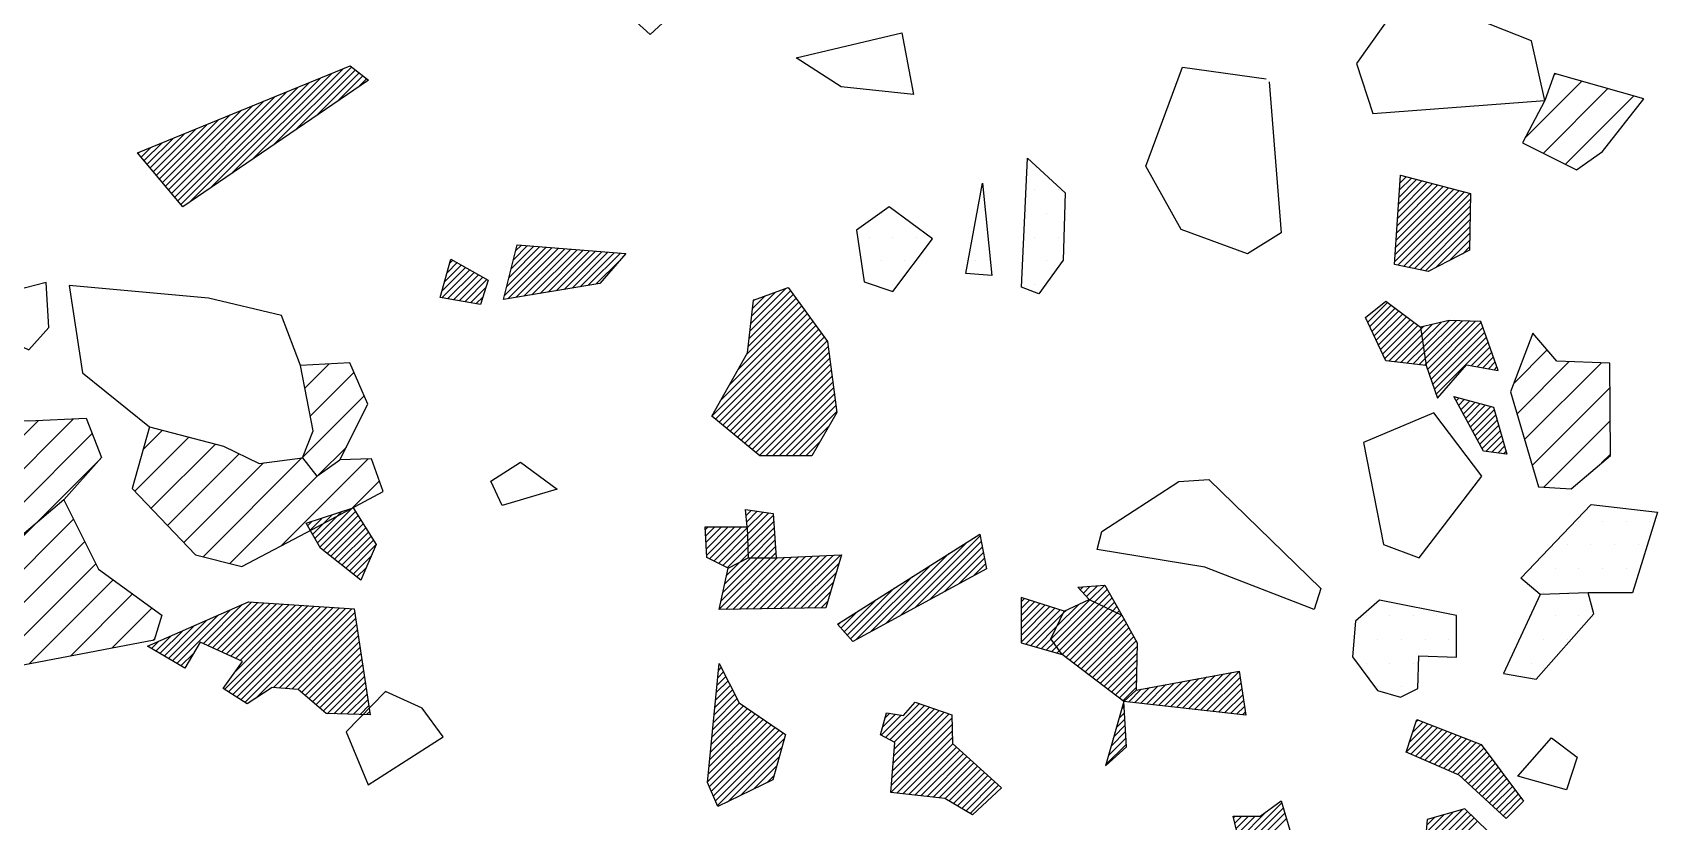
# Model space of a CAD drawing. Header units: metres. Extents: x -2.09 to 0.03, y -17.5 to -14.3.
# Drawn here: x -0.855 to 0.004, y -17.009 to -16.592 of the extents above; entities that cross this region are included whole.
import ezdxf

# ---------------------------------------------------------------- set-up
doc = ezdxf.new("R2010")
doc.units = ezdxf.units.M
doc.header["$LTSCALE"] = 25
doc.header["$MEASUREMENT"] = 0
doc.layers.get('0').update_dxf_attribs({"linetype": 'CONTINUOUS'})
for name, color, linetype in [('FEUER', 1, 'CONTINUOUS'), ('KNOCHEN', 2, 'CONTINUOUS'), ('KNOCHENSCHRAFF', 2, 'CONTINUOUS'), ('STEINE', 4, 'CONTINUOUS'), ('STEINESCHRAFF', 4, 'CONTINUOUS')]:
    doc.layers.add(name, color=color, linetype=linetype)

# ---------------------------------------------------------------- blocks, each defined once
blk = doc.blocks.new('*X13')
at = {"color": 0}
for p, q in [((-76.021, -1667.365), (-70.237, -1661.58)), ((-74.911, -1666.609), (-69.638, -1661.335)), ((-73.802, -1665.853), (-69.039, -1661.09)), ((-72.692, -1665.097), (-68.601, -1661.005)), ((-71.583, -1664.341), (-68.403, -1661.162)), ((-70.473, -1663.585), (-68.206, -1661.318)), ((-69.363, -1662.829), (-68.009, -1661.474)), ((-68.254, -1662.073), (-67.812, -1661.63)), ((-77.794, -1668.078), (-72.034, -1662.317)), ((-77.633, -1668.27), (-71.435, -1662.071)), ((-77.13, -1668.121), (-70.836, -1661.826)), ((-78.438, -1667.307), (-74.429, -1663.298)), ((-78.277, -1667.5), (-73.83, -1663.053)), ((-78.116, -1667.692), (-73.231, -1662.807)), ((-77.955, -1667.885), (-72.632, -1662.562)), ((-78.921, -1666.73), (-76.226, -1664.034)), ((-78.76, -1666.922), (-75.627, -1663.789)), ((-78.599, -1667.115), (-75.028, -1663.544)), ((-79.566, -1665.96), (-78.622, -1665.016)), ((-79.405, -1666.152), (-78.023, -1664.771)), ((-79.244, -1666.345), (-77.424, -1664.525)), ((-79.082, -1666.537), (-76.825, -1664.28)), ((-79.888, -1665.575), (-79.82, -1665.507)), ((-79.727, -1665.767), (-79.221, -1665.261)), ((-13.178, -1666.747), (-13.163, -1666.732)), ((-13.479, -1671.291), (-9.802, -1667.613)), ((-13.454, -1670.912), (-10.082, -1667.54)), ((-13.429, -1670.533), (-10.362, -1667.467)), ((-13.403, -1670.155), (-10.642, -1667.393)), ((-13.378, -1669.776), (-10.922, -1667.32)), ((-13.353, -1669.397), (-11.202, -1667.246)), ((-13.328, -1669.019), (-11.482, -1667.173)), ((-13.303, -1668.64), (-11.762, -1667.099)), ((-13.278, -1668.261), (-12.042, -1667.026)), ((-13.253, -1667.883), (-12.323, -1666.952)), ((-13.228, -1667.504), (-12.603, -1666.879)), ((-13.203, -1667.125), (-12.883, -1666.806)), ((-13.32, -1671.486), (-9.521, -1667.687)), ((-13.026, -1671.545), (-9.476, -1667.995)), ((-12.732, -1671.604), (-9.483, -1668.355)), ((-12.438, -1671.664), (-9.489, -1668.715)), ((-12.144, -1671.723), (-9.496, -1669.076)), ((-11.849, -1671.783), (-9.503, -1669.436)), ((-11.327, -1671.614), (-9.51, -1669.796)), ((-10.607, -1671.247), (-9.516, -1670.157)), ((-60.52, -1673.077), (-57.999, -1670.556)), ((-60.404, -1672.607), (-58.326, -1670.53)), ((-60.351, -1673.261), (-57.673, -1670.583)), ((-60.288, -1672.138), (-58.653, -1670.503)), ((-60.171, -1671.668), (-58.98, -1670.477)), ((-60.055, -1671.198), (-59.307, -1670.45)), ((-59.939, -1670.728), (-59.634, -1670.423)), ((-59.925, -1673.19), (-57.346, -1670.61)), ((-59.5, -1673.118), (-57.019, -1670.636)), ((-59.075, -1673.047), (-56.692, -1670.663)), ((-58.65, -1672.975), (-56.365, -1670.69)), ((-58.225, -1672.904), (-56.038, -1670.716)), ((-57.8, -1672.832), (-55.711, -1670.743)), ((-57.375, -1672.761), (-55.384, -1670.769)), ((-56.95, -1672.689), (-55.057, -1670.796)), ((-56.525, -1672.618), (-54.73, -1670.823)), ((-56.1, -1672.546), (-54.403, -1670.849)), ((-9.886, -1670.88), (-9.523, -1670.517)), ((-63.834, -1672.856), (-62.582, -1671.604)), ((-63.832, -1673.207), (-62.357, -1671.732)), ((-63.699, -1672.367), (-62.808, -1671.476)), ((-63.563, -1671.878), (-63.034, -1671.348)), ((-63.53, -1673.258), (-62.131, -1671.86)), ((-63.428, -1671.389), (-63.26, -1671.22)), ((-55.675, -1672.475), (-54.453, -1671.252)), ((-63.227, -1673.309), (-61.905, -1671.987)), ((-62.925, -1673.36), (-61.68, -1672.115)), ((-62.622, -1673.411), (-61.454, -1672.243)), ((-62.319, -1673.462), (-61.503, -1672.646)), ((-47.507, -1674.56), (-45.653, -1672.705)), ((-62.017, -1673.513), (-61.671, -1673.167)), ((-48.175, -1676.995), (-44.825, -1673.645)), ((-47.72, -1676.187), (-44.974, -1673.441)), ((-47.639, -1675.753), (-45.123, -1673.237)), ((-47.595, -1675.355), (-45.272, -1673.032)), ((-47.551, -1674.957), (-45.421, -1672.828)), ((-47.463, -1674.162), (-46.204, -1672.904)), ((-47.419, -1673.764), (-46.756, -1673.102)), ((-47.375, -1673.367), (-47.308, -1673.3)), ((-14.905, -1674.485), (-13.865, -1673.445)), ((-14.793, -1674.726), (-13.663, -1673.597)), ((-49.541, -1679.422), (-44.378, -1674.259)), ((-49.381, -1679.615), (-44.228, -1674.463)), ((-49.086, -1678.613), (-44.527, -1674.054)), ((-48.63, -1677.804), (-44.676, -1673.85)), ((-14.681, -1674.968), (-13.462, -1673.748)), ((-14.569, -1675.209), (-13.26, -1673.9)), ((-14.457, -1675.451), (-13.058, -1674.052)), ((-14.345, -1675.692), (-12.856, -1674.204)), ((-14.232, -1675.933), (-12.655, -1674.356)), ((-14.12, -1676.175), (-12.453, -1674.508)), ((-12.016, -1675.485), (-11.034, -1674.503)), ((-11.97, -1675.792), (-10.581, -1674.403)), ((-11.925, -1676.1), (-10.238, -1674.414)), ((-11.879, -1676.408), (-9.896, -1674.425)), ((-11.833, -1676.716), (-9.553, -1674.436)), ((-11.752, -1676.989), (-9.211, -1674.447)), ((-11.66, -1677.25), (-8.909, -1674.499)), ((-49.187, -1679.775), (-44.079, -1674.668)), ((-48.993, -1679.934), (-43.93, -1674.872)), ((-48.799, -1680.094), (-43.781, -1675.076)), ((-48.605, -1680.254), (-43.632, -1675.281)), ((-14.008, -1676.416), (-12.251, -1674.659)), ((-13.788, -1676.55), (-12.107, -1674.869)), ((-13.473, -1676.588), (-12.061, -1675.177)), ((-12.107, -1674.869), (-11.955, -1674.716)), ((-12.061, -1675.177), (-11.495, -1674.61)), ((-11.568, -1677.512), (-8.817, -1674.76)), ((-11.477, -1677.774), (-8.725, -1675.022)), ((-11.385, -1678.035), (-8.633, -1675.284)), ((-48.411, -1680.413), (-43.483, -1675.485)), ((-48.217, -1680.573), (-43.427, -1675.783)), ((-48.023, -1680.732), (-43.385, -1676.095)), ((-13.158, -1676.626), (-12.016, -1675.485)), ((-12.842, -1676.664), (-11.97, -1675.792)), ((-12.527, -1676.702), (-11.925, -1676.1)), ((-11.293, -1678.297), (-8.541, -1675.546)), ((-9.43, -1676.788), (-8.449, -1675.807)), ((-9.132, -1676.843), (-8.358, -1676.069)), ((-47.829, -1680.892), (-43.344, -1676.407)), ((-47.635, -1681.052), (-43.302, -1676.719)), ((-47.441, -1681.211), (-43.26, -1677.031)), ((-12.211, -1676.741), (-11.879, -1676.408)), ((-11.896, -1676.779), (-11.833, -1676.716)), ((-8.833, -1676.898), (-8.266, -1676.331)), ((-8.534, -1676.953), (-8.174, -1676.592)), ((-8.235, -1677.007), (-8.082, -1676.854)), ((-47.247, -1681.371), (-43.219, -1677.343)), ((-47.053, -1681.53), (-43.177, -1677.654)), ((-46.72, -1681.551), (-43.136, -1677.966)), ((-46.367, -1681.552), (-43.094, -1678.278)), ((-46.014, -1681.552), (-43.052, -1678.59)), ((-10.228, -1678.646), (-10.073, -1678.491)), ((-10.103, -1678.875), (-9.794, -1678.566)), ((-9.979, -1679.105), (-9.516, -1678.641)), ((-9.855, -1679.334), (-9.238, -1678.717)), ((-9.731, -1679.564), (-8.959, -1678.792)), ((-45.662, -1681.553), (-43.011, -1678.902)), ((-45.309, -1681.554), (-42.969, -1679.214)), ((-9.607, -1679.793), (-8.681, -1678.867)), ((-9.482, -1680.022), (-8.402, -1678.942)), ((-9.358, -1680.252), (-8.23, -1679.123)), ((-9.234, -1680.481), (-8.152, -1679.399)), ((-9.11, -1680.71), (-8.074, -1679.674)), ((-44.956, -1681.554), (-43.359, -1679.958)), ((-8.986, -1680.94), (-7.995, -1679.949)), ((-8.861, -1681.169), (-7.917, -1680.225)), ((-8.667, -1681.328), (-7.839, -1680.5)), ((-44.603, -1681.555), (-43.848, -1680.8)), ((-8.353, -1681.368), (-7.761, -1680.776)), ((-8.039, -1681.407), (-7.683, -1681.051)), ((-7.726, -1681.447), (-7.605, -1681.326)), ((-70.67, -1685.702), (-69.638, -1684.67)), ((-70.541, -1685.927), (-69.115, -1684.5)), ((-70.412, -1686.151), (-68.591, -1684.33)), ((-70.283, -1686.376), (-68.4, -1684.493)), ((-70.104, -1686.55), (-68.264, -1684.71)), ((-47.761, -1684.713), (-47.485, -1684.437)), ((-47.726, -1685.031), (-47.175, -1684.48)), ((-47.694, -1685.353), (-46.864, -1684.524)), ((-47.684, -1685.697), (-46.554, -1684.567)), ((-47.674, -1686.04), (-46.318, -1684.684)), ((-70.928, -1685.253), (-70.685, -1685.01)), ((-70.799, -1685.478), (-70.162, -1684.84)), ((-69.906, -1686.706), (-68.127, -1684.927)), ((-69.709, -1686.862), (-67.991, -1685.144)), ((-69.511, -1687.018), (-67.854, -1685.361)), ((-69.313, -1687.174), (-67.718, -1685.578)), ((-49.921, -1685.459), (-49.766, -1685.304)), ((-49.901, -1685.792), (-49.413, -1685.305)), ((-49.88, -1686.125), (-49.06, -1685.306)), ((-49.86, -1686.459), (-48.708, -1685.306)), ((-49.84, -1686.792), (-48.355, -1685.307)), ((-49.693, -1686.999), (-48.002, -1685.307)), ((-49.458, -1687.117), (-47.694, -1685.353)), ((-47.664, -1686.384), (-46.296, -1685.016)), ((-47.654, -1686.727), (-46.275, -1685.349)), ((-47.507, -1686.934), (-46.254, -1685.681)), ((-69.116, -1687.33), (-67.581, -1685.795)), ((-68.918, -1687.485), (-67.445, -1686.012)), ((-68.72, -1687.641), (-67.308, -1686.229)), ((-49.222, -1687.235), (-47.684, -1685.697)), ((-48.987, -1687.354), (-47.674, -1686.04)), ((-48.752, -1687.472), (-47.664, -1686.384)), ((-47.154, -1686.934), (-46.233, -1686.014)), ((-46.801, -1686.935), (-46.212, -1686.346)), ((-40.383, -1690.416), (-36.076, -1686.11)), ((-39.606, -1689.994), (-35.388, -1685.775)), ((-38.83, -1689.571), (-35.331, -1686.071)), ((-38.054, -1689.148), (-35.273, -1686.368)), ((-68.523, -1687.797), (-67.562, -1686.836)), ((-49.174, -1689.661), (-46.448, -1686.935)), ((-49.079, -1689.213), (-46.801, -1686.935)), ((-48.984, -1688.765), (-47.154, -1686.934)), ((-48.89, -1688.317), (-47.507, -1686.934)), ((-48.826, -1689.668), (-46.091, -1686.932)), ((-48.795, -1687.869), (-48.091, -1687.165)), ((-48.467, -1689.662), (-45.722, -1686.917)), ((-48.108, -1689.656), (-45.353, -1686.901)), ((-48.091, -1687.165), (-47.654, -1686.727)), ((-47.748, -1689.65), (-44.984, -1686.885)), ((-47.389, -1689.644), (-44.614, -1686.87)), ((-47.029, -1689.638), (-44.245, -1686.854)), ((-46.67, -1689.633), (-43.876, -1686.839)), ((-46.448, -1686.935), (-46.191, -1686.679)), ((-46.311, -1689.627), (-43.507, -1686.823)), ((-45.951, -1689.621), (-43.138, -1686.807)), ((-45.592, -1689.615), (-42.768, -1686.792)), ((-45.232, -1689.609), (-42.848, -1687.225)), ((-41.935, -1691.261), (-38.001, -1687.328)), ((-41.159, -1690.839), (-37.038, -1686.719)), ((-37.278, -1688.726), (-35.216, -1686.664)), ((-36.502, -1688.303), (-35.159, -1686.961)), ((-35.726, -1687.881), (-35.102, -1687.257)), ((-68.325, -1687.953), (-67.834, -1687.462)), ((-68.127, -1688.109), (-68.105, -1688.087)), ((-44.873, -1689.603), (-42.995, -1687.725)), ((-44.514, -1689.598), (-43.141, -1688.225)), ((-42.246, -1691.219), (-38.963, -1687.936)), ((-44.154, -1689.592), (-43.287, -1688.725)), ((-42.412, -1691.031), (-39.926, -1688.545)), ((-33.227, -1689.271), (-33.052, -1689.096)), ((-30.104, -1688.623), (-29.949, -1688.468)), ((-29.935, -1688.808), (-29.569, -1688.442)), ((-29.766, -1688.992), (-29.189, -1688.415)), ((-29.586, -1689.166), (-28.809, -1688.389)), ((-29.346, -1689.279), (-28.678, -1688.611)), ((-29.106, -1689.393), (-28.549, -1688.835)), ((-28.866, -1689.506), (-28.419, -1689.059)), ((-78.066, -1692.391), (-75.635, -1689.959)), ((-77.844, -1692.522), (-75.008, -1689.686)), ((-76.445, -1691.476), (-74.381, -1689.413)), ((-76.202, -1691.587), (-73.899, -1689.285)), ((-75.959, -1691.698), (-73.567, -1689.306)), ((-75.716, -1691.809), (-73.236, -1689.328)), ((-75.474, -1691.92), (-72.904, -1689.35)), ((-75.321, -1693.888), (-70.913, -1689.48)), ((-75.231, -1692.031), (-72.572, -1689.372)), ((-75.105, -1694.026), (-70.581, -1689.502)), ((-74.988, -1692.141), (-72.24, -1689.393)), ((-74.89, -1694.165), (-70.249, -1689.523)), ((-74.789, -1693.003), (-71.244, -1689.458)), ((-74.746, -1692.252), (-71.908, -1689.415)), ((-74.675, -1694.303), (-69.917, -1689.545)), ((-74.503, -1692.363), (-71.576, -1689.437)), ((-74.46, -1694.441), (-69.585, -1689.567)), ((-74.244, -1694.58), (-69.253, -1689.589)), ((-73.681, -1694.37), (-68.922, -1689.61)), ((-72.758, -1693.8), (-68.59, -1689.632)), ((-72.429, -1693.825), (-68.445, -1689.841)), ((-43.795, -1689.586), (-43.434, -1689.225)), ((-42.744, -1690.656), (-41.851, -1689.763)), ((-42.578, -1690.844), (-40.888, -1689.154)), ((-33.231, -1691.396), (-31.436, -1689.602)), ((-33.23, -1690.688), (-31.975, -1689.433)), ((-33.23, -1691.042), (-31.705, -1689.517)), ((-33.229, -1689.98), (-32.513, -1689.264)), ((-33.229, -1690.334), (-32.244, -1689.349)), ((-33.228, -1689.626), (-32.783, -1689.18)), ((-32.98, -1691.499), (-31.167, -1689.686)), ((-32.704, -1691.576), (-30.998, -1689.871)), ((-31.653, -1691.232), (-29.586, -1689.166)), ((-31.502, -1691.435), (-29.346, -1689.279)), ((-31.35, -1691.637), (-29.106, -1689.393)), ((-31.331, -1690.557), (-30.18, -1689.406)), ((-31.199, -1691.839), (-28.866, -1689.506)), ((-31.048, -1692.042), (-28.626, -1689.62)), ((-30.998, -1689.871), (-30.834, -1689.706)), ((-30.848, -1692.195), (-28.386, -1689.733)), ((-30.648, -1692.349), (-28.146, -1689.846)), ((-30.448, -1692.503), (-27.905, -1689.96)), ((-28.626, -1689.62), (-28.29, -1689.283)), ((-28.386, -1689.733), (-28.16, -1689.507)), ((-28.146, -1689.846), (-28.03, -1689.731)), ((-27.905, -1689.96), (-27.901, -1689.955)), ((-78.732, -1691.996), (-77.515, -1690.779)), ((-78.51, -1692.128), (-76.888, -1690.506)), ((-78.288, -1692.259), (-76.262, -1690.233)), ((-72.1, -1693.85), (-68.399, -1690.148)), ((-71.772, -1693.875), (-68.352, -1690.455)), ((-71.443, -1693.9), (-68.305, -1690.761)), ((-42.91, -1690.469), (-42.813, -1690.372)), ((-32.428, -1691.654), (-31.331, -1690.557)), ((-30.248, -1692.656), (-27.775, -1690.183)), ((-30.048, -1692.81), (-27.65, -1690.412)), ((-29.848, -1692.964), (-27.525, -1690.64)), ((-79.176, -1691.733), (-78.769, -1691.326)), ((-78.954, -1691.865), (-78.142, -1691.053)), ((-71.248, -1694.058), (-68.258, -1691.068)), ((-71.058, -1694.222), (-68.211, -1691.375)), ((-70.869, -1694.386), (-68.164, -1691.682)), ((-32.152, -1691.731), (-31.653, -1691.232)), ((-31.876, -1691.809), (-31.502, -1691.435)), ((-31.6, -1691.887), (-31.35, -1691.637)), ((-29.648, -1693.117), (-27.399, -1690.868)), ((-29.448, -1693.271), (-27.274, -1691.096)), ((-29.249, -1693.424), (-27.149, -1691.324)), ((-29.049, -1693.578), (-27.089, -1691.619)), ((-77.622, -1692.654), (-76.951, -1691.983)), ((-70.679, -1694.55), (-68.118, -1691.988)), ((-70.49, -1694.714), (-68.071, -1692.295)), ((-31.324, -1691.964), (-31.199, -1691.839)), ((-28.849, -1693.732), (-27.097, -1691.98)), ((-28.649, -1693.885), (-27.106, -1692.342)), ((-70.3, -1694.878), (-68.024, -1692.602)), ((-70.11, -1695.042), (-67.977, -1692.908)), ((-69.89, -1695.175), (-67.93, -1693.215)), ((-49.295, -1693.672), (-48.83, -1693.207)), ((-49.256, -1693.279), (-48.949, -1692.972)), ((-49.218, -1692.887), (-49.069, -1692.738)), ((-28.449, -1694.039), (-27.114, -1692.704)), ((-28.249, -1694.193), (-27.122, -1693.065)), ((-25.651, -1694.777), (-24.271, -1693.396)), ((-25.333, -1694.812), (-23.837, -1693.316)), ((-25.015, -1694.848), (-23.403, -1693.236)), ((-24.697, -1694.884), (-22.969, -1693.156)), ((-24.38, -1694.919), (-22.535, -1693.075)), ((-24.062, -1694.955), (-22.102, -1692.995)), ((-23.744, -1694.991), (-21.7, -1692.947)), ((-23.426, -1695.026), (-21.654, -1693.255)), ((-69.544, -1695.183), (-67.883, -1693.522)), ((-69.199, -1695.191), (-67.836, -1693.828)), ((-68.853, -1695.199), (-67.79, -1694.135)), ((-49.449, -1695.24), (-48.352, -1694.143)), ((-49.411, -1694.848), (-48.471, -1693.909)), ((-49.372, -1694.456), (-48.591, -1693.675)), ((-49.333, -1694.064), (-48.71, -1693.441)), ((-28.049, -1694.346), (-27.13, -1693.427)), ((-27.849, -1694.5), (-27.138, -1693.788)), ((-27.559, -1694.563), (-26.874, -1693.878)), ((-27.241, -1694.599), (-26.44, -1693.798)), ((-26.923, -1694.634), (-26.006, -1693.718)), ((-26.605, -1694.67), (-25.572, -1693.637)), ((-26.287, -1694.706), (-25.139, -1693.557)), ((-25.969, -1694.741), (-24.705, -1693.477)), ((-23.108, -1695.062), (-21.608, -1693.562)), ((-22.79, -1695.097), (-21.562, -1693.869)), ((-22.472, -1695.133), (-21.516, -1694.177)), ((-68.508, -1695.207), (-67.743, -1694.442)), ((-68.162, -1695.215), (-67.696, -1694.749)), ((-67.817, -1695.223), (-67.649, -1695.055)), ((-49.643, -1697.201), (-47.482, -1695.041)), ((-49.604, -1696.809), (-47.691, -1694.896)), ((-49.565, -1696.417), (-47.9, -1694.752)), ((-49.527, -1696.025), (-48.11, -1694.608)), ((-49.488, -1695.633), (-48.233, -1694.377)), ((-40.389, -1696.433), (-38.6, -1694.644)), ((-40.159, -1696.557), (-38.337, -1694.735)), ((-39.98, -1697.792), (-37.285, -1695.097)), ((-39.95, -1697.408), (-37.548, -1695.006)), ((-39.929, -1696.68), (-38.074, -1694.825)), ((-39.919, -1697.024), (-37.811, -1694.916)), ((-28.051, -1695.409), (-27.766, -1695.123)), ((-27.91, -1694.914), (-27.786, -1694.79)), ((-22.154, -1695.169), (-21.469, -1694.484)), ((-21.836, -1695.204), (-21.423, -1694.791)), ((-21.518, -1695.24), (-21.377, -1695.099)), ((-49.797, -1698.77), (-46.645, -1695.618)), ((-49.759, -1698.378), (-46.854, -1695.474)), ((-49.72, -1697.986), (-47.064, -1695.33)), ((-49.706, -1699.033), (-46.436, -1695.763)), ((-49.681, -1697.594), (-47.273, -1695.185)), ((-49.598, -1699.279), (-46.227, -1695.907)), ((-40.619, -1696.31), (-39.565, -1695.255)), ((-40.548, -1695.885), (-39.867, -1695.204)), ((-40.422, -1695.406), (-40.17, -1695.153)), ((-40.07, -1698.943), (-36.878, -1695.751)), ((-40.04, -1698.559), (-36.889, -1695.408)), ((-40.01, -1698.175), (-37.022, -1695.187)), ((-28.334, -1696.399), (-27.724, -1695.789)), ((-28.193, -1695.904), (-27.745, -1695.456)), ((-12.875, -1697.203), (-11.476, -1695.804)), ((-12.704, -1696.678), (-11.73, -1695.705)), ((-12.629, -1697.311), (-11.221, -1695.903)), ((-12.533, -1696.154), (-11.984, -1695.606)), ((-12.362, -1695.63), (-12.239, -1695.506)), ((-49.491, -1699.524), (-46.018, -1696.051)), ((-49.383, -1699.77), (-45.808, -1696.196)), ((-49.275, -1700.016), (-45.738, -1696.479)), ((-40.101, -1699.327), (-36.867, -1696.093)), ((-39.793, -1699.373), (-36.857, -1696.436)), ((-39.475, -1699.408), (-36.833, -1696.767)), ((-28.758, -1697.883), (-27.662, -1696.788)), ((-28.616, -1697.388), (-27.683, -1696.455)), ((-28.475, -1696.893), (-27.704, -1696.122)), ((-12.383, -1697.419), (-10.967, -1696.002)), ((-12.137, -1697.526), (-10.713, -1696.102)), ((-11.892, -1697.634), (-10.458, -1696.201)), ((-11.646, -1697.742), (-10.204, -1696.3)), ((-11.4, -1697.85), (-9.95, -1696.399)), ((-11.154, -1697.957), (-9.695, -1696.498)), ((-10.908, -1698.065), (-9.441, -1696.598)), ((-10.663, -1698.173), (-9.187, -1696.697)), ((-10.417, -1698.281), (-8.932, -1696.796)), ((-48.747, -1699.842), (-45.874, -1696.969)), ((-48.055, -1699.503), (-46.011, -1697.459)), ((-39.156, -1699.442), (-36.648, -1696.935)), ((-38.837, -1699.477), (-36.462, -1697.103)), ((-38.518, -1699.512), (-36.277, -1697.271)), ((-38.199, -1699.547), (-36.091, -1697.439)), ((-37.88, -1699.581), (-35.906, -1697.607)), ((-10.171, -1698.389), (-8.773, -1696.991)), ((-9.965, -1698.536), (-8.623, -1697.194)), ((-9.781, -1698.706), (-8.472, -1697.396)), ((-9.597, -1698.875), (-8.321, -1697.599)), ((-47.363, -1699.165), (-46.147, -1697.949)), ((-46.672, -1698.827), (-46.284, -1698.439)), ((-37.562, -1699.616), (-35.72, -1697.775)), ((-37.247, -1699.655), (-35.534, -1697.942)), ((-37.025, -1699.786), (-35.349, -1698.11)), ((-36.802, -1699.917), (-35.163, -1698.278)), ((-36.58, -1700.048), (-34.978, -1698.446)), ((-9.413, -1699.045), (-8.17, -1697.802)), ((-9.229, -1699.214), (-8.02, -1698.005)), ((-9.045, -1699.384), (-7.869, -1698.208)), ((-8.861, -1699.553), (-7.718, -1698.411)), ((-36.357, -1700.179), (-34.792, -1698.614)), ((-36.135, -1700.31), (-34.607, -1698.782)), ((-35.912, -1700.441), (-34.421, -1698.95)), ((-8.677, -1699.723), (-7.568, -1698.613)), ((-8.493, -1699.893), (-7.417, -1698.816)), ((-8.309, -1700.062), (-7.266, -1699.019)), ((-8.125, -1700.232), (-7.115, -1699.222)), ((-7.941, -1700.401), (-6.965, -1699.425)), ((-7.757, -1700.571), (-6.814, -1699.628))]:
    blk.add_line(p, q, dxfattribs=at)
blk = doc.blocks.new('*X15')
at = {"color": 0}
for p, q in [((-22.735, -1703.528), (-19.37, -1700.163)), ((-21.846, -1702.285), (-19.45, -1699.889)), ((-11.889, -1702.228), (-9.9, -1700.238)), ((-22.358, -1703.504), (-19.29, -1700.437)), ((-22.002, -1700.674), (-21.919, -1700.59)), ((-21.981, -1703.481), (-19.21, -1700.71)), ((-21.934, -1700.959), (-21.566, -1700.591)), ((-21.866, -1701.244), (-21.213, -1700.592)), ((-21.798, -1701.53), (-20.86, -1700.592)), ((-21.729, -1701.815), (-20.261, -1700.347)), ((-12.022, -1703.775), (-9.104, -1700.857)), ((-11.989, -1703.388), (-9.284, -1700.684)), ((-11.956, -1703.002), (-9.464, -1700.51)), ((-11.923, -1702.615), (-9.645, -1700.337)), ((-11.856, -1701.841), (-10.391, -1700.376)), ((-11.823, -1701.455), (-10.882, -1700.514)), ((-11.79, -1701.068), (-11.373, -1700.651))]:
    blk.add_line(p, q, dxfattribs=at)
blk = doc.blocks.new('*X18')
at = {"color": 0}
for p, q in [((-32.5, -1667.5), (-32.5, -1667.5)), ((-31.25, -1667.5), (-31.25, -1667.5)), ((-40.625, -1668.75), (-40.625, -1668.75)), ((-31.875, -1668.75), (-31.875, -1668.75)), ((-41.25, -1670), (-41.25, -1670)), ((-40, -1670), (-40, -1670)), ((-38.75, -1670), (-38.75, -1670)), ((-35, -1670), (-35, -1670)), ((-32.5, -1670), (-32.5, -1670)), ((-31.25, -1670), (-31.25, -1670)), ((-40.625, -1671.25), (-40.625, -1671.25)), ((-39.375, -1671.25), (-39.375, -1671.25)), ((-35.625, -1671.25), (-35.625, -1671.25)), ((-33.125, -1671.25), (-33.125, -1671.25)), ((-31.875, -1671.25), (-31.875, -1671.25)), ((-40, -1672.5), (-40, -1672.5)), ((-32.5, -1672.5), (-32.5, -1672.5)), ((-3.75, -1685), (-3.75, -1685)), ((-2.5, -1685), (-2.5, -1685)), ((-1.25, -1685), (-1.25, -1685)), ((0, -1685), (0, -1685)), ((-4.375, -1686.25), (-4.375, -1686.25)), ((-3.125, -1686.25), (-3.125, -1686.25)), ((-1.875, -1686.25), (-1.875, -1686.25)), ((-0.625, -1686.25), (-0.625, -1686.25)), ((-6.25, -1687.5), (-6.25, -1687.5)), ((-5, -1687.5), (-5, -1687.5)), ((-3.75, -1687.5), (-3.75, -1687.5)), ((-2.5, -1687.5), (-2.5, -1687.5)), ((-1.25, -1687.5), (-1.25, -1687.5)), ((-5.625, -1688.75), (-5.625, -1688.75)), ((-4.375, -1688.75), (-4.375, -1688.75)), ((-3.125, -1688.75), (-3.125, -1688.75)), ((-1.875, -1688.75), (-1.875, -1688.75)), ((-15, -1690), (-15, -1690)), ((-13.75, -1690), (-13.75, -1690)), ((-12.5, -1690), (-12.5, -1690)), ((-11.25, -1690), (-11.25, -1690)), ((-6.25, -1690), (-6.25, -1690)), ((-5, -1690), (-5, -1690)), ((-3.75, -1690), (-3.75, -1690)), ((-15.625, -1691.25), (-15.625, -1691.25)), ((-14.375, -1691.25), (-14.375, -1691.25)), ((-13.125, -1691.25), (-13.125, -1691.25)), ((-11.875, -1691.25), (-11.875, -1691.25)), ((-10.625, -1691.25), (-10.625, -1691.25)), ((-6.875, -1691.25), (-6.875, -1691.25)), ((-5.625, -1691.25), (-5.625, -1691.25)), ((-4.375, -1691.25), (-4.375, -1691.25)), ((-15, -1692.5), (-15, -1692.5)), ((-13.75, -1692.5), (-13.75, -1692.5)), ((-12.5, -1692.5), (-12.5, -1692.5)), ((-6.25, -1692.5), (-6.25, -1692.5)), ((-14.375, -1693.75), (-14.375, -1693.75)), ((-13.125, -1693.75), (-13.125, -1693.75))]:
    blk.add_line(p, q, dxfattribs=at)
blk = doc.blocks.new('*X19')
at = {"color": 0}
for p, q in [((-71.073, -1677.973), (-69.799, -1676.699)), ((-70.791, -1679.459), (-68.482, -1677.15)), ((-71.192, -1681.628), (-67.942, -1678.378)), ((-88.482, -1683.008), (-85.154, -1679.68)), ((-87.217, -1683.511), (-83.297, -1679.59)), ((-86.357, -1684.418), (-82.312, -1680.374)), ((-79.615, -1681.212), (-78.601, -1680.198)), ((-80.055, -1683.42), (-77.2, -1680.565)), ((-79.192, -1684.325), (-75.799, -1680.931)), ((-70.372, -1682.576), (-68.883, -1681.087)), ((-85.347, -1685.176), (-81.878, -1681.707)), ((-78.33, -1685.23), (-74.546, -1681.446)), ((-77.467, -1686.135), (-73.263, -1681.931)), ((-76.447, -1686.882), (-71.228, -1681.664)), ((-72.328, -1686.299), (-67.752, -1681.724)), ((-75.035, -1687.238), (-70.372, -1682.576)), ((-68.576, -1684.315), (-67.14, -1682.879)), ((-89.526, -1689.355), (-85.347, -1685.176)), ((-89.12, -1690.717), (-83.297, -1684.894)), ((-87.83, -1691.195), (-82.709, -1686.074)), ((-87.823, -1692.956), (-82.122, -1687.254)), ((-85.644, -1692.544), (-81.203, -1688.103)), ((-83.464, -1692.132), (-80.181, -1688.849)), ((-81.285, -1691.72), (-79.159, -1689.595)), ((-79.105, -1691.308), (-79.021, -1691.225))]:
    blk.add_line(p, q, dxfattribs=at)
blk = doc.blocks.new('*X21')
at = {"color": 0}
for p, q in [((-5.085, -1661.482), (-4.979, -1661.377)), ((-6.585, -1664.75), (-3.599, -1661.765)), ((-5.629, -1665.562), (-2.22, -1662.153)), ((-4.452, -1666.153), (-0.84, -1662.541)), ((-7.19, -1677.73), (-5.419, -1675.959)), ((-7.018, -1679.326), (-4.263, -1676.571)), ((-6.62, -1680.695), (-2.56, -1676.635)), ((-6.221, -1682.064), (-2.11, -1677.953)), ((-5.604, -1683.215), (-2.095, -1679.706)), ((-2.549, -1681.928), (-2.08, -1681.459))]:
    blk.add_line(p, q, dxfattribs=at)

msp = doc.modelspace()

# ---------------------------------------------------------------- linework, layer by layer
at = {"layer": 'KNOCHEN'}
for points in [[(-0.59119, -16.54255), (-0.56427, -16.53904), (-0.51711, -16.58281), (-0.5283, -16.59294), (-0.56735, -16.55732), (-0.59119, -16.54255)], [(-0.7753, -16.68393), (-0.79912, -16.65545), (-0.6868, -16.60943), (-0.67716, -16.61706), (-0.7753, -16.68393)], [(-0.13489, -16.71452), (-0.13176, -16.66729), (-0.0947, -16.677), (-0.09526, -16.70697), (-0.11712, -16.7181), (-0.13489, -16.71452)], [(-0.60575, -16.73299), (-0.59859, -16.70405), (-0.5412, -16.70872), (-0.55495, -16.72444), (-0.60575, -16.73299)], [(-0.63927, -16.73191), (-0.63365, -16.71161), (-0.61386, -16.72282), (-0.61794, -16.73551), (-0.63927, -16.73191)], [(-0.49564, -16.79464), (-0.47679, -16.76115), (-0.4737, -16.73322), (-0.4554, -16.72665), (-0.43463, -16.75513), (-0.42961, -16.79272), (-0.44286, -16.81555), (-0.47029, -16.81551), (-0.49564, -16.79464)], [(-0.11823, -16.76788), (-0.13955, -16.7653), (-0.15018, -16.74242), (-0.1395, -16.73381), (-0.12124, -16.74755)], [(-0.11823, -16.76788), (-0.11216, -16.78515), (-0.09689, -16.7674), (-0.08014, -16.77048), (-0.08924, -16.74456), (-0.106, -16.74403), (-0.12124, -16.74755), (-0.11823, -16.76788)], [(-0.07565, -16.81468), (-0.08783, -16.81313), (-0.10353, -16.78415), (-0.08271, -16.78978), (-0.07565, -16.81468)], [(-0.67302, -16.86239), (-0.68118, -16.88116), (-0.70248, -16.86436), (-0.71008, -16.85115), (-0.68518, -16.84306), (-0.67302, -16.86239)], [(-0.47696, -16.85308), (-0.47795, -16.84394), (-0.46323, -16.84599), (-0.46175, -16.86936)], [(-0.48715, -16.8749), (-0.49832, -16.86929), (-0.4993, -16.85304), (-0.47696, -16.85308), (-0.47648, -16.86933)], [(-0.35053, -16.87514), (-0.42119, -16.91362), (-0.4293, -16.90446), (-0.35405, -16.85685), (-0.35053, -16.87514)], [(-0.43538, -16.89582), (-0.49176, -16.89673), (-0.48715, -16.8749), (-0.47648, -16.86933), (-0.46175, -16.86936), (-0.42721, -16.8679), (-0.43538, -16.89582)], [(-0.30943, -16.89756), (-0.33227, -16.89041), (-0.33231, -16.91428), (-0.31048, -16.92042)], [(-0.29621, -16.89149), (-0.30229, -16.88488), (-0.28807, -16.88389), (-0.27896, -16.89965)], [(-0.74373, -16.92422), (-0.76606, -16.91403), (-0.77421, -16.92773), (-0.794, -16.91601), (-0.74063, -16.89274), (-0.68476, -16.89639), (-0.67623, -16.95228), (-0.69959, -16.95173), (-0.7143, -16.93901), (-0.72801, -16.93797), (-0.74123, -16.94658), (-0.75391, -16.93843), (-0.74373, -16.92422)], [(-0.27141, -16.93928), (-0.27802, -16.94536), (-0.31048, -16.92042), (-0.31656, -16.91228), (-0.30943, -16.89756), (-0.29621, -16.89149), (-0.27896, -16.89965), (-0.27085, -16.91439), (-0.27141, -16.93928)], [(-0.49245, -17.00085), (-0.49802, -16.98814), (-0.49181, -16.92518), (-0.48118, -16.94602), (-0.45683, -16.96282), (-0.46348, -16.98668), (-0.49245, -17.00085)], [(-0.27141, -16.93928), (-0.21704, -16.92921), (-0.21353, -16.95258), (-0.27802, -16.94536)], [(-0.40102, -16.99339), (-0.39894, -16.96699), (-0.40655, -16.96291), (-0.40348, -16.95123), (-0.39434, -16.95277), (-0.38824, -16.94567), (-0.36895, -16.95231), (-0.36847, -16.96755), (-0.3426, -16.99096), (-0.35787, -17.00515), (-0.37258, -16.99649), (-0.40102, -16.99339)], [(-0.27802, -16.94536), (-0.28773, -16.97937), (-0.27654, -16.96923), (-0.27802, -16.94536)], [(-0.07598, -17.00717), (-0.10083, -16.98427), (-0.12874, -16.97203), (-0.12313, -16.95477), (-0.08912, -16.96804), (-0.06683, -16.99804), (-0.07598, -17.00717)], [(-0.19034, -17.04913), (-0.21266, -17.03436), (-0.2284, -17.03535), (-0.2167, -17.02064), (-0.22023, -17.0059), (-0.206, -17.00593), (-0.19482, -16.99782), (-0.18977, -17.0151), (-0.17456, -17.03036), (-0.19034, -17.04913)], [(-0.1223, -17.06194), (-0.11217, -17.08024), (-0.09185, -17.07876), (-0.09231, -17.04879), (-0.09075, -17.02594), (-0.08565, -17.01376), (-0.09781, -17.00205), (-0.11763, -17.00761), (-0.1223, -17.06194)]]:
    msp.add_lwpolyline(points, dxfattribs=at)
at = {"layer": 'STEINE'}
for points in [[(-0.12804, -16.57028), (-0.15502, -16.60833), (-0.14644, -16.63476), (-0.05551, -16.6278), (-0.06256, -16.5963), (-0.12804, -16.57028)], [(-0.45112, -16.60527), (-0.39523, -16.59216), (-0.38919, -16.62468), (-0.42728, -16.62055), (-0.45112, -16.60527)], [(-0.20126, -16.6179), (-0.1948, -16.69765), (-0.21259, -16.70879), (-0.24762, -16.69603), (-0.26635, -16.66248), (-0.24696, -16.6102), (-0.20278, -16.61637)], [(-0.05551, -16.6278), (-0.06723, -16.65013), (-0.03881, -16.6644), (-0.02508, -16.65478), (-0.00319, -16.62688), (-0.0504, -16.61359), (-0.05551, -16.6278)], [(-0.33198, -16.72636), (-0.32881, -16.65831), (-0.30904, -16.67663), (-0.31012, -16.71218), (-0.32284, -16.72993), (-0.33198, -16.72636)], [(-0.36143, -16.7192), (-0.35271, -16.67147), (-0.34771, -16.72024), (-0.36143, -16.7192)], [(-0.87954, -16.74876), (-0.8567, -16.75947), (-0.84601, -16.7478), (-0.8475, -16.72393), (-0.87493, -16.73099), (-0.87954, -16.74876)], [(-0.83531, -16.72547), (-0.82828, -16.77171), (-0.79278, -16.80021), (-0.75369, -16.81044), (-0.73491, -16.81961), (-0.71205, -16.81661), (-0.70644, -16.80239), (-0.71298, -16.76785), (-0.72309, -16.74142), (-0.76168, -16.73221), (-0.83531, -16.72547)], [(-0.06182, -16.75071), (-0.07356, -16.78167), (-0.05892, -16.83197), (-0.04165, -16.83302), (-0.02079, -16.81528), (-0.02122, -16.76652), (-0.04915, -16.76546), (-0.06182, -16.75071)], [(-0.71205, -16.81661), (-0.70445, -16.82627), (-0.69224, -16.81766), (-0.67746, -16.78822), (-0.68707, -16.76637), (-0.71298, -16.76785)], [(-0.88882, -16.82848), (-0.90606, -16.80966), (-0.90095, -16.79443), (-0.85677, -16.79705), (-0.82629, -16.79558), (-0.8182, -16.81642), (-0.83805, -16.83873), (-0.86145, -16.8585), (-0.86446, -16.83818), (-0.88882, -16.82848)], [(-0.15131, -16.80845), (-0.14074, -16.86231), (-0.12196, -16.86945), (-0.08887, -16.82634), (-0.11421, -16.79277), (-0.15131, -16.80845)], [(-0.79278, -16.80021), (-0.80198, -16.8327), (-0.76852, -16.8678), (-0.74415, -16.87394), (-0.70653, -16.8542), (-0.66942, -16.83446), (-0.67548, -16.81718), (-0.69224, -16.81766)], [(-0.60645, -16.84168), (-0.61252, -16.82897), (-0.59676, -16.81884), (-0.57748, -16.83309), (-0.60645, -16.84168)], [(-0.28954, -16.85544), (-0.24887, -16.8291), (-0.23312, -16.82811), (-0.1738, -16.88561), (-0.17737, -16.89678), (-0.23523, -16.87433), (-0.2921, -16.86509), (-0.28954, -16.85544)], [(-0.83805, -16.83873), (-0.81983, -16.87533), (-0.78635, -16.89977), (-0.79044, -16.91297), (-0.87833, -16.92957)], [(-0.058, -16.88886), (-0.06814, -16.88021), (-0.031, -16.84117), (0.00404, -16.84529), (-0.00924, -16.88793), (-0.0326, -16.88789)], [(-0.058, -16.88886), (-0.07737, -16.93048), (-0.06011, -16.93355), (-0.02957, -16.89907), (-0.0326, -16.88789), (-0.058, -16.88886)], [(-0.15554, -16.90291), (-0.1571, -16.9217), (-0.14392, -16.9395), (-0.13174, -16.94308), (-0.12259, -16.93852), (-0.12205, -16.92125), (-0.10224, -16.9218), (-0.10221, -16.89996), (-0.14282, -16.89176), (-0.15554, -16.90291)], [(-0.68894, -16.9614), (-0.67731, -16.98935), (-0.63765, -16.96403), (-0.64879, -16.94877), (-0.66808, -16.9401), (-0.68894, -16.9614)], [(-0.06985, -16.98483), (-0.05204, -16.96455), (-0.03834, -16.97473), (-0.04396, -16.99199), (-0.06985, -16.98483)]]:
    msp.add_lwpolyline(points, dxfattribs=at)
msp.add_lwpolyline([(-0.41929, -16.69624), (-0.41527, -16.72367), (-0.40004, -16.72878), (-0.37917, -16.70088), (-0.402, -16.68408)], close=True, dxfattribs=at)

# ---------------------------------------------------------------- block references
at = {"layer": 'FEUER', "xscale": 0.01, "yscale": 0.01, "zscale": 0.01}
for name in ['*X21', '*X19']:
    msp.add_blockref(name, (0, 0), dxfattribs=at)
at = {"layer": 'KNOCHENSCHRAFF', "xscale": 0.01, "yscale": 0.01, "zscale": 0.01}
for name in ['*X13', '*X15']:
    msp.add_blockref(name, (0, 0), dxfattribs=at)
at = {"layer": 'STEINESCHRAFF', "xscale": 0.01, "yscale": 0.01, "zscale": 0.01}
msp.add_blockref('*X18', (0, 0), dxfattribs=at)

doc.saveas('drawing.dxf')
